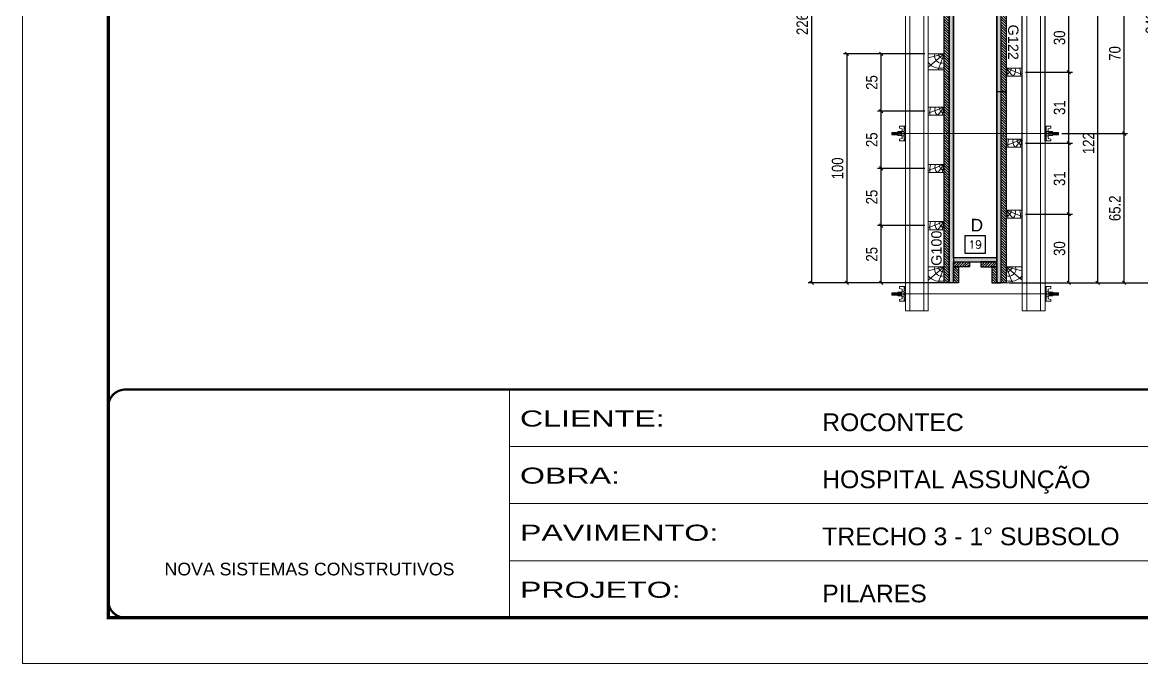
# Model space of a CAD drawing. Extents: x 2102 to 8383, y -13264 to 2718.
# Drawn here: x 2102 to 3080, y -1778 to -1218 of the extents above; entities that cross this region are included whole.
import ezdxf
from ezdxf.enums import TextEntityAlignment as Align

# ---------------------------------------------------------------- set-up
doc = ezdxf.new("R2010")
doc.units = 0
doc.linetypes.add('CONTINUO', pattern=[0])
doc.linetypes.add('DASHED', pattern=[0.75, 0.5, -0.25])
for name, color, linetype, lineweight in [('CONCRETO', 251, 'Continuous', 25), ('Folhas', 255, 'Continuous', 9), ('Hachura', 251, 'Continuous', 9), ('Madeira', 126, 'Continuous', 18), ('Perfil Metálico', 224, 'Continuous', 18), ('SARRAFO DE PRESSAO', 251, 'DASHED', 9), ('Texto Seção', 7, 'Continuous', 15)]:
    doc.layers.add(name, color=color, linetype=linetype, lineweight=lineweight)
for name, color, linetype in [('COTA', 241, 'Continuous'), ('MEIO_PONT', 93, 'Continuous'), ('Painéis', 200, 'Continuous'), ('SARRAFO', 251, 'Continuous'), ('TEXTO_GERAL', 7, 'Continuous')]:
    doc.layers.add(name, color=color, linetype=linetype)
doc.styles.add('ARIAL', font='arial.ttf')
doc.styles.add('COTA TECNICA 2X', font='techl___.ttf', dxfattribs={"height": 10})
doc.styles.add('ROMANS', font='romans.shx')
doc.styles.add('SANSSERIF', font='sas_____.pfb')
doc.styles.add('Tecnologia', font='')
doc.styles.get('Tecnologia').set_extended_font_data('Forgotten Futurist')
doc.dimstyles.new('Cota Seção interna', dxfattribs={"dimtxt": 7, "dimasz": 6, "dimexe": 0.18, "dimexo": 2, "dimgap": -4, "dimtad": 3, "dimdec": 1, "dimlfac": 0.5, "dimzin": 12, "dimdsep": 46, "dimtxsty": 'ROMANS', "dimblk": 'ARCHTICK', "dimcen": 0.09, "dimse1": 1, "dimse2": 1, "dimsd1": 1, "dimsd2": 1, "dimclrd": 180, "dimclre": 5, "dimclrt": 1, "dimadec": 0, "dimazin": 3, "dimtfac": 1, "dimtdec": 1, "dimtofl": 0, "dimtmove": 0, "dimatfit": 3, "dimldrblk": 'ARCHTICK', "dimfxl": 1, "dimtolj": 1, "dimtzin": 0, "dimarcsym": 0})
doc.dimstyles.new('SECAO PILAR', dxfattribs={"dimtxt": 10, "dimasz": 3, "dimexe": 3, "dimexo": 3, "dimgap": 3, "dimtad": 1, "dimdec": 1, "dimlfac": 0.5, "dimzin": 12, "dimdsep": 46, "dimtxsty": 'COTA TECNICA 2X', "dimblk1": 'OBLIQUE', "dimblk2": 'OBLIQUE', "dimsah": 1, "dimcen": 0.9, "dimclrd": 256, "dimclre": 256, "dimclrt": 256, "dimadec": 1, "dimazin": 3, "dimtfac": 1, "dimtdec": 1, "dimtmove": 0, "dimatfit": 3, "dimfxl": 1, "dimtolj": 1, "dimtzin": 12, "dimarcsym": 0})
pattern_1 = [(315, (26487.871, -10569.7685), (1.12253202, 1.12253202), [])]
pattern_2 = [(45, (12730.0147, 21463.9915), (-1.12253202, 1.12253202), [])]
pattern_3 = [(315, (26495.871, -10302.7685), (1.12253202, 1.12253202), [])]

# ---------------------------------------------------------------- blocks, each defined once
blk = doc.blocks.new('9999999999')
at = {"color": 30, "linetype": 'CONTINUO'}
for p, q in [((98564.56, 34230.21), (98564.56, 34429.45)), ((98564.56, 34379.64), (99583.98, 34379.64)), ((98564.56, 34329.83), (99487.98, 34329.83)), ((98564.56, 34280.02), (99487.98, 34280.02))]:
    blk.add_line(p, q, dxfattribs=at)
at = {"color": 30, "linetype": 'CONTINUO', "const_width": 2}
blk.add_lwpolyline([(99583.98, 34230.21), (99583.98, 34414.45, 0.414214), (99568.98, 34429.45), (98228.98, 34429.45, 0.414214), (98213.98, 34414.45), (98213.98, 34245.21, 0.414214), (98228.98, 34230.21), (99583.98, 34230.21)], format="xyb", dxfattribs=at)
at = {"layer": 'Folhas'}
blk.add_lwpolyline([(98138.98, 34190.21), (99623.98, 34190.21), (99623.98, 35240.21), (98138.98, 35240.21)], close=True, dxfattribs=at)
at = {"layer": 'Folhas', "color": 30, "const_width": 3}
blk.add_lwpolyline([(98213.98, 34230.21), (99583.98, 34230.21), (99583.98, 35200.21), (98213.98, 35200.21)], close=True, dxfattribs=at)
at = {"color": 7, "linetype": 'Continuous', "ltscale": 5, "style": 'ARIAL'}
for s, height, p in [('ROCONTEC', 15.483, (98837.68, 34393.13)), ('HOSPITAL ASSUNÇÃO', 15.4829, (98837.68, 34343.32)), ('TRECHO 3 - 1° SUBSOLO', 15.4829, (98837.68, 34293.51)), ('NOVA SISTEMAS CONSTRUTIVOS', 11.0592, (98263.19, 34267.21)), ('PILARES', 15.483, (98837.68, 34243.7))]:
    blk.add_text(s, height=height, dxfattribs=at).set_placement(p)
at = {"layer": 'Folhas', "color": 7, "style": 'Tecnologia', "width": 1.5}
for s, p in [('CLIENTE:', (98573.65, 34397.17)), ('OBRA:', (98573.65, 34347.31)), ('PAVIMENTO:', (98573.65, 34297.5)), ('PROJETO:', (98573.65, 34247.69))]:
    blk.add_text(s, height=14, dxfattribs=at).set_placement(p)
blk = doc.blocks.new('*D563')
at = {"layer": 'COTA', "color": 180, "lineweight": -2, "transparency": 16777216}
for p, q in [((2943.65, -1404.82), (2925.65, -1404.82)), ((2925.65, -1404.82), (2925.65, -1419.82)), ((2943.65, -1419.82), (2943.65, -1404.82)), ((2925.65, -1419.82), (2943.65, -1419.82))]:
    blk.add_line(p, q, dxfattribs=at)
at = {"layer": 'Defpoints', "color": 0, "transparency": 16777216}
for p in [(2915.65, -1423.82), (2953.65, -1423.82), (2953.65, -1423.82)]:
    blk.add_point(p, dxfattribs=at)
at = {"layer": 'COTA', "color": 1, "transparency": 16777216, "insert": (2934.65, -1412.32), "char_height": 7, "attachment_point": 5, "style": 'ROMANS'}
blk.add_mtext('\\A1;19', dxfattribs=at)
blk = doc.blocks.new('_ArchTick')
at = {"color": 0, "linetype": 'ByBlock', "const_width": 0.15}
blk.add_lwpolyline([(-0.5, -0.5), (0.5, 0.5)], dxfattribs=at)
blk = doc.blocks.new('C')
at = {"layer": 'Hachura', "color": 0}
for p, q in [((0, 3.22), (0, -3.22)), ((0.45, 3.22), (0, 3.22)), ((0.46, 3.16), (0, 3.16)), ((0.46, 3.05), (0, 3.05)), ((0.46, 2.88), (0, 2.88)), ((0, 2.75), (0, -1.16)), ((0.46, 2.65), (0, 2.65)), ((0.46, 2.23), (0, 2.23)), ((0.46, 1.51), (0, 1.51)), ((0.39, 0.49), (0.17, 0.49)), ((0.45, -3.23), (0.45, 3.22)), ((0.45, 3.22), (2.58, 3.22)), ((1.74, 0.97), (0.45, 0.97)), ((1.45, 0.1), (0.45, 0.1)), ((1.35, 1.94), (1.35, 0.96)), ((2.58, 2.39), (1.47, 2.09)), ((1.74, -0.97), (1.74, 0.97)), ((1.74, 0.97), (1.74, 0.84)), ((1.74, 0.97), (1.74, 0.84)), ((1.74, 0.84), (3.35, 0.84)), ((3.35, 0.45), (1.74, 0.45)), ((2.58, 3.22), (2.58, 2.39)), ((3.32, 0.84), (3.32, -0.84)), ((3.35, 0.84), (3.35, -0.84)), ((3.68, 0.45), (3.35, 0.45)), ((3.84, -0.52), (3.35, 0.45)), ((3.35, 0.06), (3.67, -0.57)), ((3.68, 0.45), (4.16, -0.52)), ((3.72, 0.5), (4.25, -0.57)), ((4.37, -0.55), (3.83, 0.53)), ((4.15, 0.45), (3.93, 0.45)), ((4.42, -0.52), (3.93, 0.45)), ((4.15, 0.45), (4.26, 0.45)), ((4.26, 0.45), (4.74, -0.52)), ((4.3, 0.5), (4.83, -0.57)), ((4.95, -0.55), (4.41, 0.53)), ((4.51, 0.45), (4.84, 0.45)), ((5, -0.52), (4.51, 0.45)), ((4.84, 0.45), (5.32, -0.52)), ((4.88, 0.5), (5.41, -0.57)), ((5.53, -0.55), (4.99, 0.53)), ((5.58, -0.52), (5.09, 0.45)), ((5.42, 0.45), (5.09, 0.45)), ((5.58, -0.52), (5.09, 0.45)), ((5.42, 0.45), (5.74, -0.19)), ((5.46, 0.5), (5.74, -0.07)), ((5.74, 0.19), (5.57, 0.53)), ((5.74, 0.32), (5.68, 0.45)), ((5.68, 0.45), (5.74, 0.45)), ((5.74, 0.45), (5.9, 0.29)), ((5.74, 0.45), (5.74, -0.52)), ((5.9, -0.36), (5.9, 0.29)), ((0.45, 0), (0, 0)), ((0.46, -1.52), (0, -1.52)), ((0.46, -2.23), (0, -2.23)), ((0.46, -2.65), (0, -2.65)), ((0.46, -2.88), (0, -2.88)), ((0.46, -3.05), (0, -3.05)), ((0.46, -3.16), (0, -3.16)), ((0, -3.22), (2.57, -3.22)), ((0.08, -0.48), (0.29, -0.48)), ((0.29, -0.48), (0.4, -0.48)), ((0.45, 0), (0.45, -0.97)), ((0.45, -0.16), (1.45, -0.16)), ((0.45, -0.65), (0.45, -0.32)), ((0.45, -3.23), (0.45, -0.65)), ((0.45, -0.97), (1.74, -0.97)), ((1.35, -1.94), (1.35, -0.97)), ((2.58, -2.39), (1.47, -2.1)), ((3.35, -0.32), (1.74, -0.32)), ((3.35, -0.84), (1.74, -0.84)), ((2.58, -3.23), (2.58, -2.39)), ((3.35, -0.07), (3.58, -0.52)), ((3.35, -0.52), (3.58, -0.52)), ((3.84, -0.52), (4.16, -0.52)), ((4.42, -0.52), (4.74, -0.52)), ((4.63, -0.52), (4.74, -0.52)), ((5, -0.52), (5.32, -0.52)), ((5.58, -0.52), (5.74, -0.52)), ((5.74, -0.52), (5.9, -0.36)), ((5.74, -0.52), (5.74, -0.52))]:
    blk.add_line(p, q, dxfattribs=at)
for centre, radius, start, end in [((1.52, 1.94), 0.161, 104.7436, 180), ((1.44, -0.03), 0.129, 272.695, 87.305), ((3.81, 0.39), 0.143, 25.5688, 154.4312), ((4.39, 0.39), 0.143, 25.5688, 154.4312), ((4.97, 0.39), 0.143, 25.5688, 154.4312), ((5.55, 0.39), 0.143, 25.5688, 154.4312), ((0.17, -0.37), 0.174, 221.744, 317.8592), ((1.52, -1.94), 0.161, 180, 255.2564), ((3.71, -0.4), 0.174, 222.1408, 318.256), ((4.29, -0.4), 0.174, 222.1408, 318.256), ((4.87, -0.4), 0.174, 222.1408, 318.256), ((5.45, -0.4), 0.174, 222.1408, 318.256), ((5.61, -0.4), 0.174, 317.8592, 318.256)]:
    blk.add_arc(centre, radius, start, end, dxfattribs=at)
blk = doc.blocks.new('_Oblique')
at = {"color": 0, "linetype": 'ByBlock', "lineweight": -2}
blk.add_line((-0.5, -0.5), (0.5, 0.5), dxfattribs=at)
blk = doc.blocks.new('*D1255')
at = {"layer": 'COTA', "lineweight": -2, "transparency": 16777216}
for p, q in [((2964.65, -947.82), (3099.73, -947.82)), ((3096.73, -1445.82), (3096.73, -947.82)), ((2964.69, -1445.82), (3099.73, -1445.82))]:
    blk.add_line(p, q, dxfattribs=at)
at = {"layer": 'Defpoints', "color": 0, "transparency": 16777216}
for p in [(2961.65, -947.82), (3096.73, -947.82), (2961.69, -1445.82)]:
    blk.add_point(p, dxfattribs=at)
at = {"layer": 'COTA', "lineweight": -2, "transparency": 16777216, "xscale": 3, "yscale": 3, "zscale": 3}
for p, rotation in [((3096.73, -947.82), 90), ((3096.73, -1445.82), 270)]:
    blk.add_blockref('_Oblique', p, dxfattribs=dict(at, rotation=rotation))
at = {"layer": 'COTA', "transparency": 16777216, "insert": (3088.63, -1196.82), "char_height": 10, "attachment_point": 5, "rotation": 90, "style": 'COTA TECNICA 2X'}
blk.add_mtext('\\A1;249 PAINEL', dxfattribs=at)
blk = doc.blocks.new('*D1256')
at = {"layer": 'COTA', "lineweight": -2, "transparency": 16777216}
for p, q in [((2912.65, -993.82), (2788.78, -993.82)), ((2791.78, -993.82), (2791.78, -1445.82)), ((2912.65, -1445.82), (2788.78, -1445.82))]:
    blk.add_line(p, q, dxfattribs=at)
at = {"layer": 'Defpoints', "color": 0, "transparency": 16777216}
for p in [(2915.65, -993.82), (2791.78, -1445.82), (2915.65, -1445.82)]:
    blk.add_point(p, dxfattribs=at)
at = {"layer": 'COTA', "lineweight": -2, "transparency": 16777216, "xscale": 3, "yscale": 3, "zscale": 3}
for p, rotation in [((2791.78, -993.82), 90), ((2791.78, -1445.82), 270)]:
    blk.add_blockref('_Oblique', p, dxfattribs=dict(at, rotation=rotation))
at = {"layer": 'COTA', "transparency": 16777216, "insert": (2783.68, -1219.82), "char_height": 10, "attachment_point": 5, "rotation": 90, "style": 'COTA TECNICA 2X'}
blk.add_mtext('\\A1;226', dxfattribs=at)
blk = doc.blocks.new('PONTALETE')
at = {"layer": 'Madeira'}
for q in [(2.71, 7), (7, 5.76), (7, 1.74)]:
    blk.add_line((0, 0), q, dxfattribs=at)
blk.add_lwpolyline([(0, 0), (7, 0), (7, 7), (0, 7)], close=True, dxfattribs=at)
for centre, radius, start, end in [((2.04, 0.06), 6.23, 37.2818, 109.0913), ((1.09, 0.9), 3.19, 343.603, 109.9847), ((-0.21, -0.78), 3.09, 14.6322, 86.0383)]:
    blk.add_arc(centre, radius, start, end, dxfattribs=at)
blk = doc.blocks.new('MEIO PONTALETE')
at = {"layer": 'Madeira'}
for q in [(2.71, 7), (3.5, 2.88), (3.5, 0.87)]:
    blk.add_line((0, 0), q, dxfattribs=at)
blk.add_lwpolyline([(0, 0), (3.5, 0), (3.5, 7), (0, 7)], close=True, dxfattribs=at)
for centre, radius, start, end in [((2.04, 0.06), 6.23, 76.4499, 109.0913), ((1.09, 0.9), 3.19, 40.9063, 109.9847), ((-0.21, -0.78), 3.09, 14.6322, 86.0383)]:
    blk.add_arc(centre, radius, start, end, dxfattribs=at)
blk = doc.blocks.new('*D612')
at = {"layer": 'COTA', "lineweight": -2, "transparency": 16777216}
for p, q in [((2978.69, -1385.82), (3019.56, -1385.82)), ((3016.56, -1445.82), (3016.56, -1385.82)), ((2978.69, -1445.82), (3019.56, -1445.82))]:
    blk.add_line(p, q, dxfattribs=at)
at = {"layer": 'Defpoints', "color": 0, "transparency": 16777216}
for p in [(2975.69, -1385.82), (3016.56, -1385.82), (2975.69, -1445.82)]:
    blk.add_point(p, dxfattribs=at)
at = {"layer": 'COTA', "lineweight": -2, "transparency": 16777216, "xscale": 3, "yscale": 3, "zscale": 3}
for p, rotation in [((3016.56, -1385.82), 90), ((3016.56, -1445.82), 270)]:
    blk.add_blockref('_Oblique', p, dxfattribs=dict(at, rotation=rotation))
at = {"layer": 'COTA', "transparency": 16777216, "insert": (3008.34, -1415.82), "char_height": 10, "attachment_point": 5, "rotation": 90, "style": 'COTA TECNICA 2X'}
blk.add_mtext('\\A1;30', dxfattribs=at)
blk = doc.blocks.new('*D613')
at = {"layer": 'COTA', "lineweight": -2, "transparency": 16777216}
for p, q in [((2978.69, -1323.82), (3019.56, -1323.82)), ((3016.56, -1385.82), (3016.56, -1323.82)), ((2978.69, -1385.82), (3019.56, -1385.82))]:
    blk.add_line(p, q, dxfattribs=at)
at = {"layer": 'Defpoints', "color": 0, "transparency": 16777216}
for p in [(2975.69, -1323.82), (3016.56, -1323.82), (2975.69, -1385.82)]:
    blk.add_point(p, dxfattribs=at)
at = {"layer": 'COTA', "lineweight": -2, "transparency": 16777216, "xscale": 3, "yscale": 3, "zscale": 3}
for p, rotation in [((3016.56, -1323.82), 90), ((3016.56, -1385.82), 270)]:
    blk.add_blockref('_Oblique', p, dxfattribs=dict(at, rotation=rotation))
at = {"layer": 'COTA', "transparency": 16777216, "insert": (3008.34, -1354.82), "char_height": 10, "attachment_point": 5, "rotation": 90, "style": 'COTA TECNICA 2X'}
blk.add_mtext('\\A1;31', dxfattribs=at)
blk = doc.blocks.new('*D614')
at = {"layer": 'COTA', "lineweight": -2, "transparency": 16777216}
for p, q in [((2978.69, -1261.82), (3019.56, -1261.82)), ((3016.56, -1323.82), (3016.56, -1261.82)), ((2978.69, -1323.82), (3019.56, -1323.82))]:
    blk.add_line(p, q, dxfattribs=at)
at = {"layer": 'Defpoints', "color": 0, "transparency": 16777216}
for p in [(2975.69, -1261.82), (3016.56, -1261.82), (2975.69, -1323.82)]:
    blk.add_point(p, dxfattribs=at)
at = {"layer": 'COTA', "lineweight": -2, "transparency": 16777216, "xscale": 3, "yscale": 3, "zscale": 3}
for p, rotation in [((3016.56, -1261.82), 90), ((3016.56, -1323.82), 270)]:
    blk.add_blockref('_Oblique', p, dxfattribs=dict(at, rotation=rotation))
at = {"layer": 'COTA', "transparency": 16777216, "insert": (3008.34, -1292.82), "char_height": 10, "attachment_point": 5, "rotation": 90, "style": 'COTA TECNICA 2X'}
blk.add_mtext('\\A1;31', dxfattribs=at)
blk = doc.blocks.new('*D615')
at = {"layer": 'COTA', "lineweight": -2, "transparency": 16777216}
for p, q in [((2978.69, -1201.82), (3019.56, -1201.82)), ((3016.56, -1261.82), (3016.56, -1201.82)), ((2978.69, -1261.82), (3019.56, -1261.82))]:
    blk.add_line(p, q, dxfattribs=at)
at = {"layer": 'Defpoints', "color": 0, "transparency": 16777216}
for p in [(2975.69, -1201.82), (3016.56, -1201.82), (2975.69, -1261.82)]:
    blk.add_point(p, dxfattribs=at)
at = {"layer": 'COTA', "lineweight": -2, "transparency": 16777216, "xscale": 3, "yscale": 3, "zscale": 3}
for p, rotation in [((3016.56, -1201.82), 90), ((3016.56, -1261.82), 270)]:
    blk.add_blockref('_Oblique', p, dxfattribs=dict(at, rotation=rotation))
at = {"layer": 'COTA', "transparency": 16777216, "insert": (3008.34, -1231.82), "char_height": 10, "attachment_point": 5, "rotation": 90, "style": 'COTA TECNICA 2X'}
blk.add_mtext('\\A1;30', dxfattribs=at)
blk = doc.blocks.new('*D616')
at = {"layer": 'COTA', "lineweight": -2, "transparency": 16777216}
for p, q in [((2978.69, -1201.82), (3044.68, -1201.82)), ((3041.68, -1445.82), (3041.68, -1201.82)), ((2978.69, -1445.82), (3044.68, -1445.82))]:
    blk.add_line(p, q, dxfattribs=at)
at = {"layer": 'Defpoints', "color": 0, "transparency": 16777216}
for p in [(2975.69, -1201.82), (3041.68, -1201.82), (2975.69, -1445.82)]:
    blk.add_point(p, dxfattribs=at)
at = {"layer": 'COTA', "lineweight": -2, "transparency": 16777216, "xscale": 3, "yscale": 3, "zscale": 3}
for p, rotation in [((3041.68, -1201.82), 90), ((3041.68, -1445.82), 270)]:
    blk.add_blockref('_Oblique', p, dxfattribs=dict(at, rotation=rotation))
at = {"layer": 'COTA', "transparency": 16777216, "insert": (3033.63, -1323.82), "char_height": 10, "attachment_point": 5, "rotation": 90, "style": 'COTA TECNICA 2X'}
blk.add_mtext('\\A1;122', dxfattribs=at)
blk = doc.blocks.new('*D1272')
at = {"layer": 'COTA', "lineweight": -2, "transparency": 16777216}
for p, q in [((2890.65, -1395.82), (2849.45, -1395.82)), ((2852.45, -1445.82), (2852.45, -1395.82)), ((2890.65, -1445.82), (2849.45, -1445.82))]:
    blk.add_line(p, q, dxfattribs=at)
at = {"layer": 'Defpoints', "color": 0, "transparency": 16777216}
for p in [(2852.45, -1395.82), (2893.65, -1395.82), (2893.65, -1445.82)]:
    blk.add_point(p, dxfattribs=at)
at = {"layer": 'COTA', "lineweight": -2, "transparency": 16777216, "xscale": 3, "yscale": 3, "zscale": 3}
for p, rotation in [((2852.45, -1395.82), 90), ((2852.45, -1445.82), 270)]:
    blk.add_blockref('_Oblique', p, dxfattribs=dict(at, rotation=rotation))
at = {"layer": 'COTA', "transparency": 16777216, "insert": (2844.34, -1420.82), "char_height": 10, "attachment_point": 5, "rotation": 90, "style": 'COTA TECNICA 2X'}
blk.add_mtext('\\A1;25', dxfattribs=at)
blk = doc.blocks.new('*D1273')
at = {"layer": 'COTA', "lineweight": -2, "transparency": 16777216}
for p, q in [((2890.65, -1345.82), (2849.45, -1345.82)), ((2852.45, -1395.82), (2852.45, -1345.82)), ((2890.65, -1395.82), (2849.45, -1395.82))]:
    blk.add_line(p, q, dxfattribs=at)
at = {"layer": 'Defpoints', "color": 0, "transparency": 16777216}
for p in [(2852.45, -1345.82), (2893.65, -1345.82), (2893.65, -1395.82)]:
    blk.add_point(p, dxfattribs=at)
at = {"layer": 'COTA', "lineweight": -2, "transparency": 16777216, "xscale": 3, "yscale": 3, "zscale": 3}
for p, rotation in [((2852.45, -1345.82), 90), ((2852.45, -1395.82), 270)]:
    blk.add_blockref('_Oblique', p, dxfattribs=dict(at, rotation=rotation))
at = {"layer": 'COTA', "transparency": 16777216, "insert": (2844.34, -1370.82), "char_height": 10, "attachment_point": 5, "rotation": 90, "style": 'COTA TECNICA 2X'}
blk.add_mtext('\\A1;25', dxfattribs=at)
blk = doc.blocks.new('*D1274')
at = {"layer": 'COTA', "linetype": 'ByBlock', "lineweight": -2, "transparency": 16777216}
for p, q in [((2890.65, -1295.82), (2849.45, -1295.82)), ((2852.45, -1345.82), (2852.45, -1295.82)), ((2890.65, -1345.82), (2849.45, -1345.82))]:
    blk.add_line(p, q, dxfattribs=at)
at = {"layer": 'Defpoints', "color": 0, "linetype": 'ByBlock', "transparency": 16777216}
for p in [(2852.45, -1295.82), (2893.65, -1295.82), (2893.65, -1345.82)]:
    blk.add_point(p, dxfattribs=at)
at = {"layer": 'COTA', "linetype": 'ByBlock', "lineweight": -2, "transparency": 16777216, "xscale": 3, "yscale": 3, "zscale": 3}
for p, rotation in [((2852.45, -1295.82), 90), ((2852.45, -1345.82), 270)]:
    blk.add_blockref('_Oblique', p, dxfattribs=dict(at, rotation=rotation))
at = {"layer": 'COTA', "linetype": 'ByBlock', "transparency": 16777216, "insert": (2844.34, -1320.82), "char_height": 10, "attachment_point": 5, "rotation": 90, "style": 'COTA TECNICA 2X'}
blk.add_mtext('\\A1;25', dxfattribs=at)
blk = doc.blocks.new('*D1275')
at = {"layer": 'COTA', "linetype": 'ByBlock', "lineweight": -2, "transparency": 16777216}
for p, q in [((2890.65, -1245.82), (2849.45, -1245.82)), ((2852.45, -1295.82), (2852.45, -1245.82)), ((2890.65, -1295.82), (2849.45, -1295.82))]:
    blk.add_line(p, q, dxfattribs=at)
at = {"layer": 'Defpoints', "color": 0, "linetype": 'ByBlock', "transparency": 16777216}
for p in [(2852.45, -1245.82), (2893.65, -1245.82), (2893.65, -1295.82)]:
    blk.add_point(p, dxfattribs=at)
at = {"layer": 'COTA', "linetype": 'ByBlock', "lineweight": -2, "transparency": 16777216, "xscale": 3, "yscale": 3, "zscale": 3}
for p, rotation in [((2852.45, -1245.82), 90), ((2852.45, -1295.82), 270)]:
    blk.add_blockref('_Oblique', p, dxfattribs=dict(at, rotation=rotation))
at = {"layer": 'COTA', "linetype": 'ByBlock', "transparency": 16777216, "insert": (2844.34, -1270.82), "char_height": 10, "attachment_point": 5, "rotation": 90, "style": 'COTA TECNICA 2X'}
blk.add_mtext('\\A1;25', dxfattribs=at)
blk = doc.blocks.new('*D1280')
at = {"layer": 'COTA', "lineweight": -2, "transparency": 16777216}
for p, q in [((2890.65, -1245.82), (2819.57, -1245.82)), ((2822.57, -1245.82), (2822.57, -1445.82)), ((2890.65, -1445.82), (2819.57, -1445.82))]:
    blk.add_line(p, q, dxfattribs=at)
at = {"layer": 'Defpoints', "color": 0, "transparency": 16777216}
for p in [(2893.65, -1245.82), (2822.57, -1445.82), (2893.65, -1445.82)]:
    blk.add_point(p, dxfattribs=at)
at = {"layer": 'COTA', "lineweight": -2, "transparency": 16777216, "xscale": 3, "yscale": 3, "zscale": 3}
for p, rotation in [((2822.57, -1245.82), 90), ((2822.57, -1445.82), 270)]:
    blk.add_blockref('_Oblique', p, dxfattribs=dict(at, rotation=rotation))
at = {"layer": 'COTA', "transparency": 16777216, "insert": (2814.47, -1345.82), "char_height": 10, "attachment_point": 5, "rotation": 90, "style": 'COTA TECNICA 2X'}
blk.add_mtext('\\A1;100', dxfattribs=at)
blk = doc.blocks.new('*D1285')
at = {"layer": 'COTA', "linetype": 'ByBlock', "lineweight": -2, "transparency": 16777216}
for p, q in [((2863.63, -890.99), (2863.63, -853.22)), ((2863.63, -856.22), (2975.69, -856.22)), ((2975.69, -1442.82), (2975.69, -853.22))]:
    blk.add_line(p, q, dxfattribs=at)
at = {"layer": 'Defpoints', "color": 0, "linetype": 'ByBlock', "transparency": 16777216}
for p in [(2975.69, -856.22), (2863.63, -893.99), (2975.69, -1445.82)]:
    blk.add_point(p, dxfattribs=at)
at = {"layer": 'COTA', "linetype": 'ByBlock', "lineweight": -2, "transparency": 16777216, "xscale": 3, "yscale": 3, "zscale": 3, "rotation": 180}
blk.add_blockref('_Oblique', (2863.63, -856.22), dxfattribs=at)
at = {"layer": 'COTA', "linetype": 'ByBlock', "lineweight": -2, "transparency": 16777216, "xscale": 3, "yscale": 3, "zscale": 3}
blk.add_blockref('_Oblique', (2975.69, -856.22), dxfattribs=at)
at = {"layer": 'COTA', "linetype": 'ByBlock', "transparency": 16777216, "insert": (2919.66, -848.11), "char_height": 10, "attachment_point": 5, "style": 'COTA TECNICA 2X'}
blk.add_mtext('\\A1;56', dxfattribs=at)
blk = doc.blocks.new('*D1286')
at = {"layer": 'COTA', "linetype": 'ByBlock', "lineweight": -2, "transparency": 16777216}
for p, q in [((2975.69, -1442.82), (2975.69, -853.22)), ((2975.69, -856.22), (2995.65, -856.22)), ((2995.65, -1312.42), (2995.65, -853.22))]:
    blk.add_line(p, q, dxfattribs=at)
at = {"layer": 'Defpoints', "color": 0, "linetype": 'ByBlock', "transparency": 16777216}
for p in [(2995.65, -856.22), (2995.65, -1315.42), (2975.69, -1445.82)]:
    blk.add_point(p, dxfattribs=at)
at = {"layer": 'COTA', "linetype": 'ByBlock', "lineweight": -2, "transparency": 16777216, "xscale": 3, "yscale": 3, "zscale": 3, "rotation": 180}
blk.add_blockref('_Oblique', (2975.69, -856.22), dxfattribs=at)
at = {"layer": 'COTA', "linetype": 'ByBlock', "lineweight": -2, "transparency": 16777216, "xscale": 3, "yscale": 3, "zscale": 3}
blk.add_blockref('_Oblique', (2995.65, -856.22), dxfattribs=at)
at = {"layer": 'COTA', "linetype": 'ByBlock', "transparency": 16777216, "insert": (2985.67, -848.12), "char_height": 10, "attachment_point": 5, "style": 'COTA TECNICA 2X'}
blk.add_mtext('\\A1;10', dxfattribs=at)
blk = doc.blocks.new('*D1287')
at = {"layer": 'COTA', "lineweight": -2, "transparency": 16777216}
for p, q in [((3010.44, -1315.49), (3067.81, -1315.49)), ((3064.81, -1445.82), (3064.81, -1315.49)), ((2978.69, -1445.82), (3067.81, -1445.82))]:
    blk.add_line(p, q, dxfattribs=at)
at = {"layer": 'Defpoints', "color": 0, "transparency": 16777216}
for p in [(3007.44, -1315.49), (3064.81, -1315.49), (2975.69, -1445.82)]:
    blk.add_point(p, dxfattribs=at)
at = {"layer": 'COTA', "lineweight": -2, "transparency": 16777216, "xscale": 3, "yscale": 3, "zscale": 3}
for p, rotation in [((3064.81, -1315.49), 90), ((3064.81, -1445.82), 270)]:
    blk.add_blockref('_Oblique', p, dxfattribs=dict(at, rotation=rotation))
at = {"layer": 'COTA', "transparency": 16777216, "insert": (3056.7, -1380.65), "char_height": 10, "attachment_point": 5, "rotation": 90, "style": 'COTA TECNICA 2X'}
blk.add_mtext('\\A1;65.2', dxfattribs=at)
blk = doc.blocks.new('*D1288')
at = {"layer": 'COTA', "linetype": 'ByBlock', "lineweight": -2, "transparency": 16777216}
for p, q in [((3010.45, -1175.49), (3067.81, -1175.49)), ((3064.81, -1315.49), (3064.81, -1175.49)), ((3010.44, -1315.49), (3067.81, -1315.49))]:
    blk.add_line(p, q, dxfattribs=at)
at = {"layer": 'Defpoints', "color": 0, "linetype": 'ByBlock', "transparency": 16777216}
for p in [(3007.45, -1175.49), (3064.81, -1175.49), (3007.44, -1315.49)]:
    blk.add_point(p, dxfattribs=at)
at = {"layer": 'COTA', "linetype": 'ByBlock', "lineweight": -2, "transparency": 16777216, "xscale": 3, "yscale": 3, "zscale": 3}
for p, rotation in [((3064.81, -1175.49), 90), ((3064.81, -1315.49), 270)]:
    blk.add_blockref('_Oblique', p, dxfattribs=dict(at, rotation=rotation))
at = {"layer": 'COTA', "linetype": 'ByBlock', "transparency": 16777216, "insert": (3056.71, -1245.49), "char_height": 10, "attachment_point": 5, "rotation": 90, "style": 'COTA TECNICA 2X'}
blk.add_mtext('\\A1;70', dxfattribs=at)

msp = doc.modelspace()

# ---------------------------------------------------------------- hatches: boundary and pattern name
at = {"layer": 'Hachura'}
h = msp.add_hatch(color=256, dxfattribs=at)
h.dxf.hatch_style = 1
h.paths.add_polyline_path([(2953.65, -947.82), (2953.65, -1445.82), (2957.25, -1445.82), (2957.25, -947.82)])
h = msp.add_hatch(dxfattribs=at)
h.set_pattern_fill('ANSI31', color=256, scale=0.5, angle=270, style=0)
h.set_pattern_definition(pattern_3)
h.paths.add_polyline_path([(2957.25, -947.82), (2961.65, -947.82), (2961.65, -1445.82), (2957.25, -1445.82)])
h = msp.add_hatch(dxfattribs=at)
h.set_pattern_fill('ANSI31', color=256, scale=0.5, angle=270, style=0)
h.set_pattern_definition(pattern_3)
h.paths.add_polyline_path([(2912.05, -993.82), (2907.65, -993.82), (2907.65, -1445.82), (2912.05, -1445.82)])
h = msp.add_hatch(color=256, dxfattribs=at)
h.dxf.hatch_style = 1
h.paths.add_polyline_path([(2915.65, -993.82), (2915.65, -1445.82), (2912.05, -1445.82), (2912.05, -993.82)])
h = msp.add_hatch(color=256, dxfattribs=at)
h.dxf.hatch_style = 1
h.paths.add_polyline_path([(2953.65, -1427.42), (2953.65, -1423.82), (2915.65, -1423.82), (2915.65, -1427.42)])
h = msp.add_hatch(dxfattribs=at)
h.set_pattern_fill('ANSI31', color=256, scale=0.5, angle=360, style=0)
h.set_pattern_definition(pattern_2)
h.paths.add_polyline_path([(2915.65, -1427.42), (2915.65, -1431.82), (2929.65, -1431.82), (2929.65, -1427.42)])
h = msp.add_hatch(dxfattribs=at)
h.set_pattern_fill('ANSI31', color=256, scale=0.5, angle=360, style=0)
h.set_pattern_definition(pattern_2)
h.paths.add_polyline_path([(2953.65, -1427.42), (2953.65, -1431.82), (2939.65, -1431.82), (2939.65, -1427.42)])
h = msp.add_hatch(dxfattribs=at)
h.set_pattern_fill('ANSI31', color=256, scale=0.5, angle=270, style=0)
h.set_pattern_definition(pattern_1)
h.paths.add_polyline_path([(2920.05, -1431.82), (2915.65, -1431.82), (2915.65, -1445.82), (2920.05, -1445.82)])
h = msp.add_hatch(dxfattribs=at)
h.set_pattern_fill('ANSI31', color=256, scale=0.5, angle=270, style=0)
h.set_pattern_definition(pattern_1)
h.paths.add_polyline_path([(2949.25, -1431.82), (2953.65, -1431.82), (2953.65, -1445.82), (2949.25, -1445.82)])

# ---------------------------------------------------------------- linework, layer by layer
at = {"layer": 'CONCRETO', "color": 2}
msp.add_lwpolyline([(2953.65, -1423.82), (2915.65, -1423.82), (2915.65, -985.82), (2417.65, -985.82), (2417.65, -947.82), (2953.65, -947.82)], close=True, dxfattribs=at)
at = {"layer": 'Hachura'}
for p, q in [((3006.44, -1315.42), (2866.64, -1315.43)), ((3006.45, -1455.42), (2866.65, -1455.43))]:
    msp.add_line(p, q, dxfattribs=at)
at = {"layer": 'Madeira'}
for points in [[(2975.69, -1201.82), (2961.69, -1201.82), (2961.69, -1445.82), (2975.69, -1445.82)], [(2893.65, -1445.82), (2907.65, -1445.82), (2907.65, -1245.82), (2893.65, -1245.82)]]:
    msp.add_lwpolyline(points, close=True, dxfattribs=at)
at = {"layer": 'Painéis'}
msp.add_line((2953.65, -1278.82), (2962.05, -1278.82), dxfattribs=at)
for points in [[(2953.65, -947.82), (2953.65, -1445.82), (2957.25, -1445.82), (2957.25, -947.82)], [(2915.65, -993.82), (2915.65, -1445.82), (2912.05, -1445.82), (2912.05, -993.82)], [(2953.65, -1427.42), (2953.65, -1423.82), (2915.65, -1423.82), (2915.65, -1427.42)]]:
    msp.add_lwpolyline(points, close=True, dxfattribs=at)
at = {"layer": 'Perfil Metálico'}
for points in [[(2975.65, -899.91), (2995.65, -899.91), (2995.65, -1470.19), (2975.65, -1470.19)], [(2991.65, -1470.19), (2979.65, -1470.19), (2979.65, -899.91), (2991.65, -899.91)], [(2873.65, -1007.82), (2893.65, -1007.82), (2893.65, -1470.19), (2873.65, -1470.19)], [(2889.65, -1470.19), (2877.65, -1470.19), (2877.65, -1007.82), (2889.65, -1007.82)]]:
    msp.add_lwpolyline(points, close=True, dxfattribs=at)
at = {"layer": 'SARRAFO'}
msp.add_line((2961.65, -947.82), (2961.69, -1445.82), dxfattribs=at)
msp.add_lwpolyline([(2961.69, -1445.82), (2953.65, -1445.82), (2953.65, -947.82), (2961.65, -947.82)], dxfattribs=at)
for points in [[(2912.05, -993.82), (2912.05, -1445.82), (2907.65, -1445.82), (2907.65, -993.82)], [(2929.65, -1431.82), (2915.65, -1431.82), (2915.65, -1427.42), (2929.65, -1427.42)], [(2939.65, -1431.82), (2953.65, -1431.82), (2953.65, -1427.42), (2939.65, -1427.42)], [(2915.65, -1445.82), (2915.65, -1431.82), (2920.05, -1431.82), (2920.05, -1445.82)], [(2953.65, -1445.82), (2953.65, -1431.82), (2949.25, -1431.82), (2949.25, -1445.82)]]:
    msp.add_lwpolyline(points, close=True, dxfattribs=at)

# ---------------------------------------------------------------- block references
at = {"layer": 'Hachura', "linetype": 'Continuous', "yscale": 2, "zscale": 2}
for p, xscale in [((2873.64, -1315.42), -2), ((2995.64, -1315.42), 2), ((2873.65, -1455.42), -2), ((2995.65, -1455.42), 2)]:
    msp.add_blockref('C', p, dxfattribs=dict(at, xscale=xscale))
at = {"layer": 'Madeira'}
for name, p, xscale, yscale, zscale, rotation in [('MEIO PONTALETE', (2961.69, -1258.32), 1.999999997962732, 1.999999997962732, 1.999999997962732, 270), ('MEIO PONTALETE', (2975.69, -1320.32), -1.999999997962732, 1.999999997962732, 1.999999997962732, 90), ('MEIO PONTALETE', (2961.69, -1382.32), 1.999999997962732, 1.999999997962732, 1.999999997962732, 270), ('PONTALETE', (2961.69, -1431.82), -2, 2, 2, 180)]:
    msp.add_blockref(name, p, dxfattribs=dict(at, xscale=xscale, yscale=yscale, zscale=zscale, rotation=rotation))
at = {"layer": 'MEIO_PONT'}
for name, p, xscale, yscale, zscale, rotation in [('PONTALETE', (2907.65, -1245.82), 2, 2, 2, 180), ('MEIO PONTALETE', (2907.65, -1292.32), -1.999999997962732, 1.999999997962732, 1.999999997962732, 90), ('MEIO PONTALETE', (2907.65, -1342.32), -1.999999997962732, 1.999999997962732, 1.999999997962732, 90), ('MEIO PONTALETE', (2907.65, -1392.32), -1.999999997962732, 1.999999997962732, 1.999999997962732, 90), ('PONTALETE', (2907.65, -1431.82), 2, 2, 2, 180)]:
    msp.add_blockref(name, p, dxfattribs=dict(at, xscale=xscale, yscale=yscale, zscale=zscale, rotation=rotation))
at = {"layer": 'SARRAFO DE PRESSAO', "color": 6, "linetype": 'ByBlock'}
msp.add_blockref('9999999999', (-96036.69, -35968.33), dxfattribs=at)

# ---------------------------------------------------------------- texts
at = {"layer": 'Texto Seção', "color": 0, "linetype": 'Continuous', "style": 'SANSSERIF'}
msp.add_text('G100', height=9, rotation=90, dxfattribs=at).set_placement((2900.79, -1430.88), align=Align.MIDDLE_LEFT)
at = {"layer": 'TEXTO_GERAL', "color": 0, "linetype": 'Continuous', "style": 'SANSSERIF'}
msp.add_text('G122', height=9, rotation=270, dxfattribs=at).set_placement((2967.93, -1220.32), align=Align.MIDDLE_LEFT)
at = {"layer": 'TEXTO_GERAL', "style": 'ARIAL'}
msp.add_text('D', height=11, dxfattribs=at).set_placement((2936.05, -1395.34), align=Align.MIDDLE_CENTER)

# ---------------------------------------------------------------- dimensions: what is measured, and where the dimension line sits
at = {"layer": 'COTA', "linetype": 'ByBlock'}
for base, p1, p2, picture, middle in [((2975.69, -856.22), (2863.63, -893.99), (2975.69, -1445.82), '*D1285', (2919.66, -848.11)), ((2995.65, -856.22), (2975.69, -1445.82), (2995.65, -1315.42), '*D1286', (2985.67, -848.12))]:
    dim = msp.add_linear_dim(base=base, p1=p1, p2=p2, dimstyle='SECAO PILAR', override={"dimtmove": 1}, dxfattribs=at)
    dim.commit()
    dim.dimension.update_dxf_attribs({"geometry": picture, "text_midpoint": middle})
at = {"layer": 'COTA'}
dim = msp.add_linear_dim(base=(3096.73, -947.82), p1=(2961.69, -1445.82), p2=(2961.65, -947.82), angle=90, text='<> PAINEL', dimstyle='SECAO PILAR', dxfattribs=at)
dim.commit()
dim.dimension.update_dxf_attribs({"geometry": '*D1255', "text_midpoint": (3088.63, -1196.82)})
for base, p1, p2, picture, middle in [((2791.78, -1445.82), (2915.65, -993.82), (2915.65, -1445.82), '*D1256', (2783.68, -1219.82)), ((3016.56, -1201.82), (2975.69, -1261.82), (2975.69, -1201.82), '*D615', (3008.34, -1231.82)), ((3041.68, -1201.82), (2975.69, -1445.82), (2975.69, -1201.82), '*D616', (3033.63, -1323.82)), ((2822.57, -1445.82), (2893.65, -1245.82), (2893.65, -1445.82), '*D1280', (2814.47, -1345.82)), ((3016.56, -1261.82), (2975.69, -1323.82), (2975.69, -1261.82), '*D614', (3008.34, -1292.82)), ((3064.81, -1315.49), (2975.69, -1445.82), (3007.44, -1315.49), '*D1287', (3056.7, -1380.65)), ((3016.56, -1323.82), (2975.69, -1385.82), (2975.69, -1323.82), '*D613', (3008.34, -1354.82)), ((2852.45, -1345.82), (2893.65, -1395.82), (2893.65, -1345.82), '*D1273', (2844.34, -1370.82)), ((3016.56, -1385.82), (2975.69, -1445.82), (2975.69, -1385.82), '*D612', (3008.34, -1415.82)), ((2852.45, -1395.82), (2893.65, -1445.82), (2893.65, -1395.82), '*D1272', (2844.34, -1420.82))]:
    dim = msp.add_linear_dim(base=base, p1=p1, p2=p2, angle=90, dimstyle='SECAO PILAR', dxfattribs=at)
    dim.commit()
    dim.dimension.update_dxf_attribs({"geometry": picture, "text_midpoint": middle})
at = {"layer": 'COTA', "linetype": 'ByBlock'}
for base, p1, p2, picture, middle in [((3064.81, -1175.49), (3007.44, -1315.49), (3007.45, -1175.49), '*D1288', (3056.71, -1245.49)), ((2852.45, -1245.82), (2893.65, -1295.82), (2893.65, -1245.82), '*D1275', (2844.34, -1270.82)), ((2852.45, -1295.82), (2893.65, -1345.82), (2893.65, -1295.82), '*D1274', (2844.34, -1320.82))]:
    dim = msp.add_linear_dim(base=base, p1=p1, p2=p2, angle=90, dimstyle='SECAO PILAR', override={"dimtmove": 1}, dxfattribs=at)
    dim.commit()
    dim.dimension.update_dxf_attribs({"geometry": picture, "text_midpoint": middle})
at = {"layer": 'COTA'}
dim = msp.add_linear_dim(base=(2953.65, -1423.82), p1=(2915.65, -1423.82), p2=(2953.65, -1423.82), dimstyle='Cota Seção interna', dxfattribs=at)
dim.commit()
dim.dimension.update_dxf_attribs({"geometry": '*D563', "text_midpoint": (2934.65, -1423.82), "dimtype": 160})

doc.saveas('drawing.dxf')
